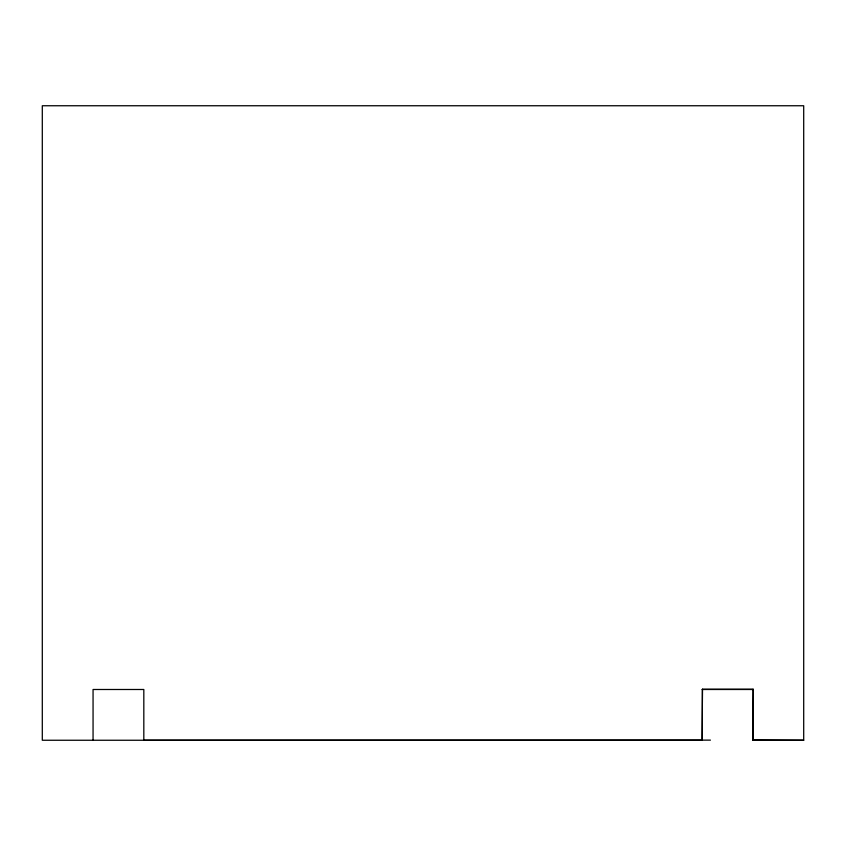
<?xml version="1.0" encoding="UTF-8"?>
<svg xmlns="http://www.w3.org/2000/svg" width="846" height="846" viewBox="0 0 846 846"><rect width="100%" height="100%" fill="white"/><g stroke="black" fill="none" stroke-linecap="round" stroke-linejoin="round"><path stroke-width="1.27" d="M702.18 740.25L702.444 689.236L753.204 689.236L752.94 740.25L803.7 740.25L803.7 105.75L42.3 105.75L42.3 740.25L702.18 740.25L702.444 689.236M752.94 740.25L753.204 689.236M702.18 689.49L752.94 689.49M753.204 739.986L803.7 740.25M710.439 740.123L143.82 740.25L143.82 689.49L93.06 689.49L93.06 740.25"/></g></svg>
